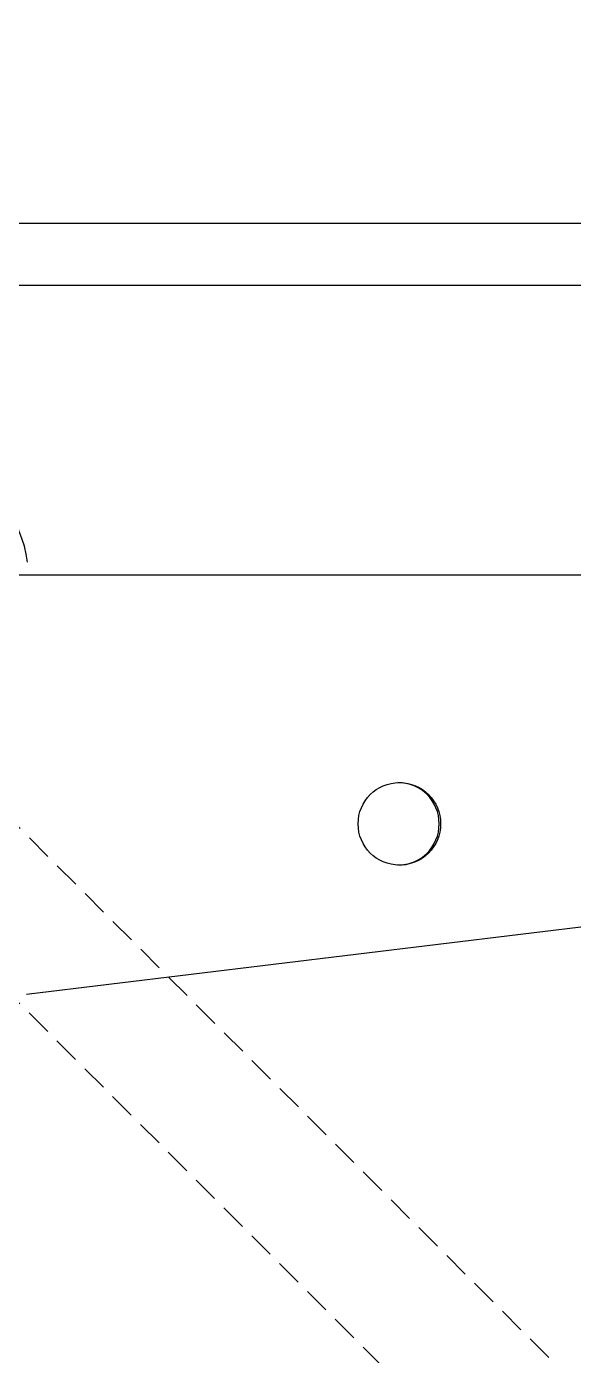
# Model space of a CAD drawing. Header units: millimetres. Extents: x -939 to 77961, y -54291 to 1503.
# Drawn here: x 8769 to 9009, y -34789 to -34207 of the extents above; entities that cross this region are included whole.
import ezdxf

# ---------------------------------------------------------------- set-up
doc = ezdxf.new("R2010")
doc.units = ezdxf.units.MM
doc.linetypes.add('HIDDEN', pattern=[9.525, 6.35, -3.175])
doc.layers.add('01-Dimension', color=4, linetype='Continuous')
doc.layers.add('02-Rotation', color=6, linetype='HIDDEN')
doc.styles.add('GreenexSolar', font='gbeitc.shx', dxfattribs={"width": 0.8, "height": 563.571429})
doc.dimstyles.new('GreenexSolar', dxfattribs={"dimtxt": 3, "dimasz": 1, "dimexe": 0.18, "dimexo": 0.0625, "dimgap": 0.09, "dimtad": 1, "dimtih": 1, "dimtoh": 1, "dimdec": 0, "dimzin": 0, "dimdsep": 46, "dimtxsty": 'GreenexSolar', "dimblk": 'ARCHTICK', "dimcen": 0.09, "dimclrd": 4, "dimclre": 4, "dimclrt": 3, "dimadec": 0, "dimazin": 0, "dimtfac": 1, "dimtdec": 4, "dimtofl": 0, "dimtmove": 0, "dimatfit": 3, "dimfxl": 1, "dimtolj": 1, "dimtzin": 0, "dimarcsym": 0})

# ---------------------------------------------------------------- blocks, each defined once
blk = doc.blocks.new('*U164')
for p, q in [((-1800, 85), (1800, 85)), ((-1800, 70), (1800, 70))]:
    blk.add_line(p, q)
blk = doc.blocks.new('*U166')
for p, q in [((-1554.22, 1766.35), (1766.35, -1554.22)), ((176.78, 77.78), (1787.57, -1533.01))]:
    blk.add_line(p, q)
blk = doc.blocks.new('*U167')
at = {"color": 7, "linetype": 'Continuous', "lineweight": 25}
blk.add_line((317.53, -101.51), (515.69, -77.35), dxfattribs=at)
blk.add_circle((407.79, -60.28), 9.99, dxfattribs=at)
blk.add_arc((407.43, -60.28), 10, 270.1074, 89.943, dxfattribs=at)
blk.add_ellipse((218.13, 0), major_axis=(99.81, 0.04), ratio=0.500934, start_param=0.058983, end_param=3.708603, dxfattribs=at)
blk = doc.blocks.new('_ArchTick')
at = {"color": 0, "linetype": 'ByBlock', "const_width": 0.15}
blk.add_lwpolyline([(-0.5, -0.5), (0.5, 0.5)], dxfattribs=at)
blk = doc.blocks.new('*D169')
at = {"layer": '01-Dimension', "color": 4, "lineweight": -2, "transparency": 16777216}
for p, q in [((8194.51, -34447.4), (9480.04, -34447.4)), ((9480.04, -34447.4), (9480.04, -35192.73)), ((9480.04, -36501.62), (9480.04, -35756.3)), ((8194.51, -36501.62), (9480.04, -36501.62))]:
    blk.add_line(p, q, dxfattribs=at)
at = {"layer": 'Defpoints', "color": 0, "transparency": 16777216}
for p in [(8194.51, -34447.4), (9480.04, -34447.4), (8194.51, -36501.62)]:
    blk.add_point(p, dxfattribs=at)
at = {"layer": '01-Dimension', "color": 4, "lineweight": -2, "transparency": 16777216, "xscale": 0.00532319391634981, "yscale": 0.00532319391634981, "zscale": 0.00532319391634981}
for p, rotation in [((9480.04, -34447.4), 90), ((9480.04, -36501.62), 270)]:
    blk.add_blockref('_ArchTick', p, dxfattribs=dict(at, rotation=rotation))
at = {"layer": '01-Dimension', "color": 3, "transparency": 16777216, "insert": (9480.04, -35474.51), "char_height": 563.571, "attachment_point": 5, "style": 'GreenexSolar'}
blk.add_mtext('\\A1;2054', dxfattribs=at)
blk = doc.blocks.new('00-Greenex-侧视总图-Ext', base_point=(8194.51, -34447.4))
for name in ['*U164', '*U167']:
    blk.add_blockref(name, (8194.51, -34447.4))
at = {"layer": '02-Rotation'}
blk.add_blockref('*U166', (8194.51, -34447.4), dxfattribs=at)
at = {"layer": '01-Dimension'}
dim = blk.add_aligned_dim(p1=(8194.51, -36501.62), p2=(8194.51, -34447.4), distance=-1285.53, dimstyle='GreenexSolar', override={"dimscale": 0.005323}, dxfattribs=at)
dim.commit()
dim.dimension.update_dxf_attribs({"geometry": '*D169', "text_midpoint": (9480.04, -35474.51)})

msp = doc.modelspace()

# ---------------------------------------------------------------- block references
at = {"xscale": 1.80984436122435, "yscale": 1.80984436122435, "zscale": 1.80984436122435}
msp.add_blockref('00-Greenex-侧视总图-Ext', (8194.51, -34447.4), dxfattribs=at)

doc.saveas('drawing.dxf')
